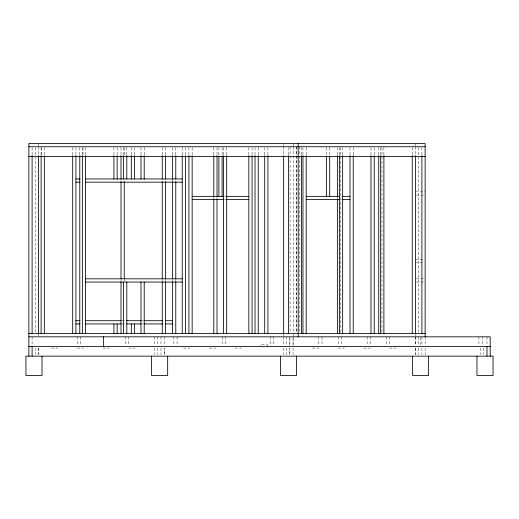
<?xml version="1.0" encoding="UTF-8"?>
<svg xmlns="http://www.w3.org/2000/svg" width="519" height="519" viewBox="0 0 519 519"><rect width="100%" height="100%" fill="white"/><g stroke="black" fill="none" stroke-linecap="round" stroke-linejoin="round"><path stroke-width="0.39" stroke-dasharray="2.6 1.95" d="M415.466 191.848L425.132 191.848M416.27 195.066L424.321 195.066M224.545 196.357L226.167 196.357M224.545 199.581L226.167 199.581M415.466 259.5L424.321 259.5M415.466 262.724L424.321 262.724M416.27 278.826L425.132 278.826M416.27 282.051L425.132 282.051M121.816 320.71L125.845 320.71M141.953 320.71L143.562 320.71M121.816 323.934L125.845 323.934M141.953 323.934L143.562 323.934M51.426 348.093L57.869 348.093M77.201 348.093L83.643 348.093M102.97 348.093L109.418 348.093M128.744 348.093L135.187 348.093M183.557 348.093L189.999 348.093M209.332 348.093L215.774 348.093M235.107 348.093L241.549 348.093M312.399 348.093L318.841 348.093M338.044 348.08L344.493 348.08M363.819 348.126L370.261 348.126M389.594 348.126L396.036 348.126M486.984 336.818L486.984 345.68M483.786 348.093L483.779 354.535M482.151 336.818L482.151 345.68M480.562 348.093L480.542 354.535M478.927 336.818L478.927 345.68M425.145 336.818L425.145 345.68M425.152 348.093L425.152 354.535M421.908 147.552L421.908 156.407M421.928 336.818L421.928 345.68M421.908 348.093L421.928 354.535M420.299 337.622L420.299 345.68M418.684 147.552L418.684 332.789M418.703 336.818L418.71 345.68M418.71 348.093L418.71 354.535M415.485 336.818L415.485 345.68M415.485 348.093L415.485 354.535M415.466 143.523L415.466 145.943M415.466 146.747L415.466 154.837M415.466 334.398L415.466 336.014M415.485 336.818L415.485 345.68M415.485 348.093L415.485 354.535M412.242 147.552L412.242 154.837M389.711 336.818L389.711 345.68M386.486 336.818L386.486 345.68M383.891 147.552L383.891 154.837M381.958 147.552L381.958 332.789M380.674 147.552L380.674 154.837M378.74 147.552L378.74 156.407M374.231 147.552L374.231 154.837M371.007 147.552L371.007 154.837M370.365 336.818L370.365 345.68M367.141 336.818L367.141 345.68M353.225 147.552L353.225 154.837M350.001 147.552L350.001 154.837M342.657 147.552L342.657 154.837M341.385 336.818L341.385 345.68M340.724 147.552L340.724 332.789M339.439 147.552L339.439 154.837M338.167 336.818L338.167 345.68M337.506 147.552L337.506 156.407M337.506 196.863L337.506 198.511M329.708 147.545L329.708 155.603M326.483 147.545L326.483 156.407M322.04 336.818L322.04 345.68M318.815 336.818L318.815 345.68M306.191 147.552L306.191 154.837M302.966 147.552L302.966 154.837M301.422 147.552L301.422 154.837M299.489 146.747L299.489 332.789M296.524 146.747L296.524 332.789M296.265 146.747L296.265 332.789M293.3 143.523L293.3 145.943M293.3 146.747L293.3 332.789M293.3 334.398L293.3 336.818M293.066 348.093L293.066 354.535M290.082 146.747L290.082 332.789M289.868 336.818L289.849 345.68L289.842 336.818M288.538 147.552L288.538 154.837M286.65 336.818L286.65 345.68M286.624 348.093L286.65 354.535M283.64 144.327L283.64 145.943M283.64 146.747L283.64 154.837M283.64 333.594L283.64 336.014M283.426 336.818L283.426 345.68M283.426 348.093L283.426 354.535M273.714 336.818L273.714 345.68M270.496 336.818L270.496 345.68M267.914 147.552L267.914 154.837M267.246 346.121L267.246 344.512L260.804 344.512L260.804 346.121M264.696 147.552L264.696 154.837M258.254 147.552L258.254 154.837M255.03 147.552L255.03 156.407M252.065 147.552L252.065 154.837M248.848 147.552L248.848 154.837M226.68 147.552L226.68 154.837M225.395 336.818L225.395 345.68M223.462 147.552L223.462 154.837M222.171 336.818L222.171 345.68M222.106 147.545L222.106 155.603M218.882 147.545L218.882 156.407M217.013 147.552L217.013 154.837M217.013 196.863L217.013 198.511M213.796 147.552L213.796 156.407M213.796 196.863L213.796 198.511M192.147 147.552L192.147 154.837M188.922 147.552L188.922 154.837M185.445 147.552L185.445 154.837M182.221 147.552L182.221 154.837M177.07 336.818L177.07 345.68M175.779 147.552L175.779 154.837M175.779 279.391L175.779 281.019M173.846 336.818L173.846 345.68M172.561 147.552L172.561 156.407M172.561 179.769L172.561 181.378M172.561 279.391L172.561 281.019M165.47 147.552L165.47 154.837M165.47 279.391L165.47 281.019M164.186 336.818L164.186 345.68M162.252 147.552L162.252 154.837M162.252 279.391L162.252 281.019M160.961 336.818L160.961 345.68M160.961 348.093L160.987 354.535M157.737 336.818L157.737 345.68M157.763 348.093L157.737 354.535M154.519 336.818L154.519 345.68M154.519 348.093L154.539 354.535M144.211 147.552L144.211 156.407M140.986 147.552L140.986 154.798M134.544 147.552L134.544 154.798M131.32 147.552L131.32 156.407M128.744 336.818L128.744 345.68M126.811 147.552L126.811 156.407M125.527 336.818L125.527 345.68M124.236 147.552L124.236 154.837M124.236 279.391L124.236 281.019M123.593 147.552L123.593 154.798M121.011 147.552L121.011 154.837M121.011 279.391L121.011 281.019M117.145 147.552L117.145 154.798M113.927 147.552L113.927 156.407M85.577 147.552L85.577 154.837M83.001 147.552L83.001 154.837M82.352 147.552L82.352 154.837M80.419 336.818L80.419 345.68M79.777 147.552L79.777 154.837M77.201 336.818L77.201 345.68M75.91 147.552L75.91 154.837M72.692 147.552L72.692 156.407M44.342 147.552L44.342 154.837M41.76 147.552L41.76 154.837M41.118 147.552L41.118 154.837M38.568 348.093L38.568 354.535M38.542 143.523L38.542 145.943M38.542 146.747L38.542 154.837M38.542 333.594L38.542 336.014M38.542 348.093L38.542 354.535M35.318 147.552L35.318 332.789M35.344 348.093L35.318 354.535M32.1 147.552L32.1 156.407M32.1 336.818L32.1 345.68M293.092 345.68L293.092 336.818L293.066 345.68M289.849 354.535L289.849 348.093L289.842 354.535M164.231 354.535L164.231 348.093L164.186 354.535"/><path stroke-width="0.78" d="M28.876 146.747L425.132 146.747M28.876 156.407L425.132 156.407M75.91 178.958L79.939 178.958M85.577 178.958L182.221 178.958M75.91 182.182L79.939 182.182M85.577 182.182L182.221 182.182M192.147 196.357L223.734 196.357M226.167 196.357L248.848 196.357M306.191 196.357L339.647 196.357M342.034 196.357L350.001 196.357M192.147 199.581L223.734 199.581M226.167 199.581L248.848 199.581M306.191 199.581L339.647 199.581M342.034 199.581L350.001 199.581M85.577 278.826L182.221 278.826M85.577 282.051L182.221 282.051M75.91 320.71L79.939 320.71M85.577 320.71L121.011 320.71M126.649 320.71L141.149 320.71M144.373 320.71L162.895 320.71M165.308 320.71L172.561 320.71M75.91 323.934L79.939 323.934M85.577 323.934L121.011 323.934M126.649 323.934L141.149 323.934M144.373 323.934L162.895 323.934M165.308 323.934L172.561 323.934M28.876 333.594L425.132 333.594M28.876 336.818L490.202 336.818L490.202 356.144M28.876 346.484L490.202 346.484M486.984 346.484L486.984 356.144M476.967 356.144L476.967 375.477L493.05 375.477L493.05 356.144L25.95 356.144L25.95 375.477L42.033 375.477L42.033 356.144M428.616 356.144L428.616 375.477L412.54 375.477L412.54 356.144M425.132 336.818L425.132 143.523L28.876 143.523L28.876 356.144M421.908 155.642L421.908 333.594M415.466 155.603L415.466 333.594M412.242 155.642L412.242 333.594M383.891 155.642L383.891 333.594M380.674 155.642L380.674 333.594M378.74 155.642L378.74 333.594M374.231 155.642L374.231 333.594M371.007 155.642L371.007 333.594M353.225 155.642L353.225 333.594M350.001 155.642L350.001 333.594M342.657 155.642L342.657 333.594M339.439 155.642L339.439 333.594M337.506 155.642L337.506 196.085M337.506 199.29L337.506 333.594M329.708 156.349L329.708 196.357M326.483 156.349L326.483 196.357M306.191 155.642L306.191 333.594M302.966 155.642L302.966 333.594M301.422 155.642L301.422 333.594M298.198 143.523L298.198 336.818M296.537 356.144L296.537 375.477L280.455 375.477L280.455 356.144M288.538 155.642L288.538 333.594M283.64 155.642L283.64 333.594M267.914 155.642L267.914 333.594M264.696 155.642L264.696 333.594M258.254 155.642L258.254 333.594M255.03 155.642L255.03 333.594M252.065 155.642L252.065 333.594M248.848 155.642L248.848 333.594M226.68 155.642L226.68 333.594M223.462 155.642L223.462 333.594M222.106 156.349L222.106 196.357M218.882 156.349L218.882 196.357M217.013 155.642L217.013 196.085M217.013 199.29L217.013 333.594M213.796 155.642L213.796 196.085M213.796 199.29L213.796 333.594M192.147 155.642L192.147 333.594M188.922 155.642L188.922 333.594M185.445 155.642L185.445 333.594M182.221 155.642L182.221 333.594M175.779 155.642L175.779 179.1M175.779 181.527L175.779 278.593M175.779 281.817L175.779 333.594M172.561 155.642L172.561 179.1M172.561 181.527L172.561 278.593M172.561 281.817L172.561 333.594M167.669 356.144L167.669 375.477L151.593 375.477L151.593 356.144M165.47 155.642L165.47 179.1M165.47 181.527L165.47 278.593M165.47 281.817L165.47 333.594M162.252 155.642L162.252 179.1M162.252 181.527L162.252 278.593M162.252 281.817L162.252 333.594M144.211 155.603L144.211 178.958M144.211 282.051L144.211 333.594M140.986 155.603L140.986 178.958M140.986 282.051L140.986 333.594M134.544 155.603L134.544 178.958M134.544 323.934L134.544 333.594M131.32 155.603L131.32 178.958M131.32 323.934L131.32 333.594M126.811 155.603L126.811 178.958M126.811 282.051L126.811 333.594M124.236 181.527L124.236 278.593M123.593 155.603L123.593 178.958M123.593 282.051L123.593 333.594M121.011 155.642L121.011 179.1M121.011 181.527L121.011 278.593M121.011 281.817L121.011 333.594M117.145 155.603L117.145 178.958M117.145 323.934L117.145 333.594M113.927 155.603L113.927 178.958M113.927 323.934L113.927 333.594M103.618 336.818L103.618 346.484M85.577 155.642L85.577 333.594M82.352 155.642L82.352 333.594M79.777 155.642L79.777 333.594M75.91 155.642L75.91 333.594M72.692 155.642L72.692 333.594M44.342 155.642L44.342 333.594M41.118 155.642L41.118 333.594M38.542 155.642L38.542 333.594M32.1 155.642L32.1 333.594M32.1 346.484L32.1 356.144"/></g></svg>
